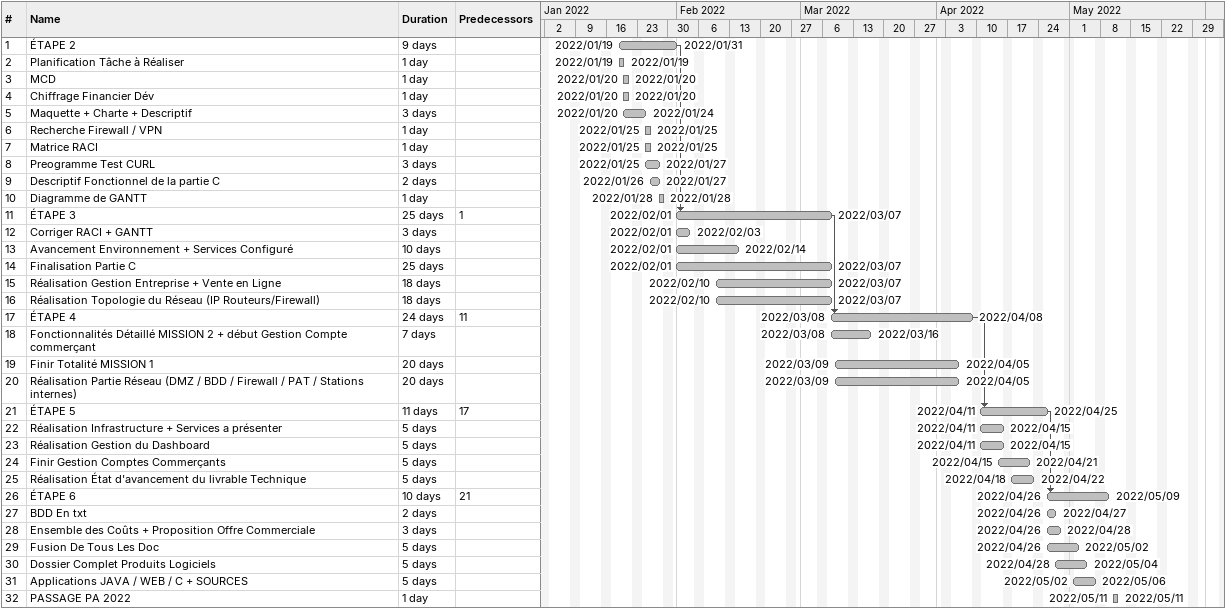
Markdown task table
| ID | Task | Duration | Start | Finish | Predecessors |
|---|---|---|---|---|---|
| 1 | ÉTAPE 2 | 9d | 2022-01-19 | 2022-01-31 |  |
| 2 | Planification Tâche à Réaliser | 1d | 2022-01-19 | 2022-01-19 |  |
| 3 | MCD | 1d | 2022-01-20 | 2022-01-20 |  |
| 4 | Chiffrage Financier Dév | 1d | 2022-01-20 | 2022-01-20 |  |
| 5 | Maquette + Charte + Descriptif | 3d | 2022-01-20 | 2022-01-24 |  |
| 6 | Recherche Firewall / VPN | 1d | 2022-01-25 | 2022-01-25 |  |
| 7 | Matrice RACI | 1d | 2022-01-25 | 2022-01-25 |  |
| 8 | Preogramme Test CURL | 3d | 2022-01-25 | 2022-01-27 |  |
| 9 | Descriptif Fonctionnel de la partie C | 2d | 2022-01-26 | 2022-01-27 |  |
| 10 | Diagramme de GANTT | 1d | 2022-01-28 | 2022-01-28 |  |
| 11 | ÉTAPE 3 | 25d | 2022-02-01 | 2022-03-07 | 1 |
| 12 | Corriger RACI + GANTT | 3d | 2022-02-01 | 2022-02-03 |  |
| 13 | Avancement Environnement + Services Configuré | 10d | 2022-02-01 | 2022-02-14 |  |
| 14 | Finalisation Partie C | 25d | 2022-02-01 | 2022-03-07 |  |
| 15 | Réalisation Gestion Entreprise + Vente en Ligne | 18d | 2022-02-10 | 2022-03-07 |  |
| 16 | Réalisation Topologie du Réseau (IP Routeurs/Firewall) | 18d | 2022-02-10 | 2022-03-07 |  |
| 17 | ÉTAPE 4 | 24d | 2022-03-08 | 2022-04-08 | 11 |
| 18 | Fonctionnalités Détaillé MISSION 2 + début Gestion Compte commerçant | 7d | 2022-03-08 | 2022-03-16 |  |
| 19 | Finir Totalité MISSION 1 | 20d | 2022-03-09 | 2022-04-05 |  |
| 20 | Réalisation Partie Réseau (DMZ / BDD / Firewall / PAT / Stations internes) | 20d | 2022-03-09 | 2022-04-05 |  |
| 21 | ÉTAPE 5 | 11d | 2022-04-11 | 2022-04-25 | 17 |
| 22 | Réalisation Infrastructure + Services a présenter | 5d | 2022-04-11 | 2022-04-15 |  |
| 23 | Réalisation Gestion du Dashboard | 5d | 2022-04-11 | 2022-04-15 |  |
| 24 | Finir Gestion Comptes Commerçants | 5d | 2022-04-15 | 2022-04-21 |  |
| 25 | Réalisation État d'avancement du livrable Technique | 5d | 2022-04-18 | 2022-04-22 |  |
| 26 | ÉTAPE 6 | 10d | 2022-04-26 | 2022-05-09 | 21 |
| 27 | BDD En txt | 2d | 2022-04-26 | 2022-04-27 |  |
| 28 | Ensemble des Coûts + Proposition Offre Commerciale | 3d | 2022-04-26 | 2022-04-28 |  |
| 29 | Fusion De Tous Les Doc | 5d | 2022-04-26 | 2022-05-02 |  |
| 30 | Dossier Complet Produits Logiciels | 5d | 2022-04-28 | 2022-05-04 |  |
| 31 | Applications JAVA / WEB / C + SOURCES | 5d | 2022-05-02 | 2022-05-06 |  |
| 32 | PASSAGE PA 2022 | 1d | 2022-05-11 | 2022-05-11 |  |
